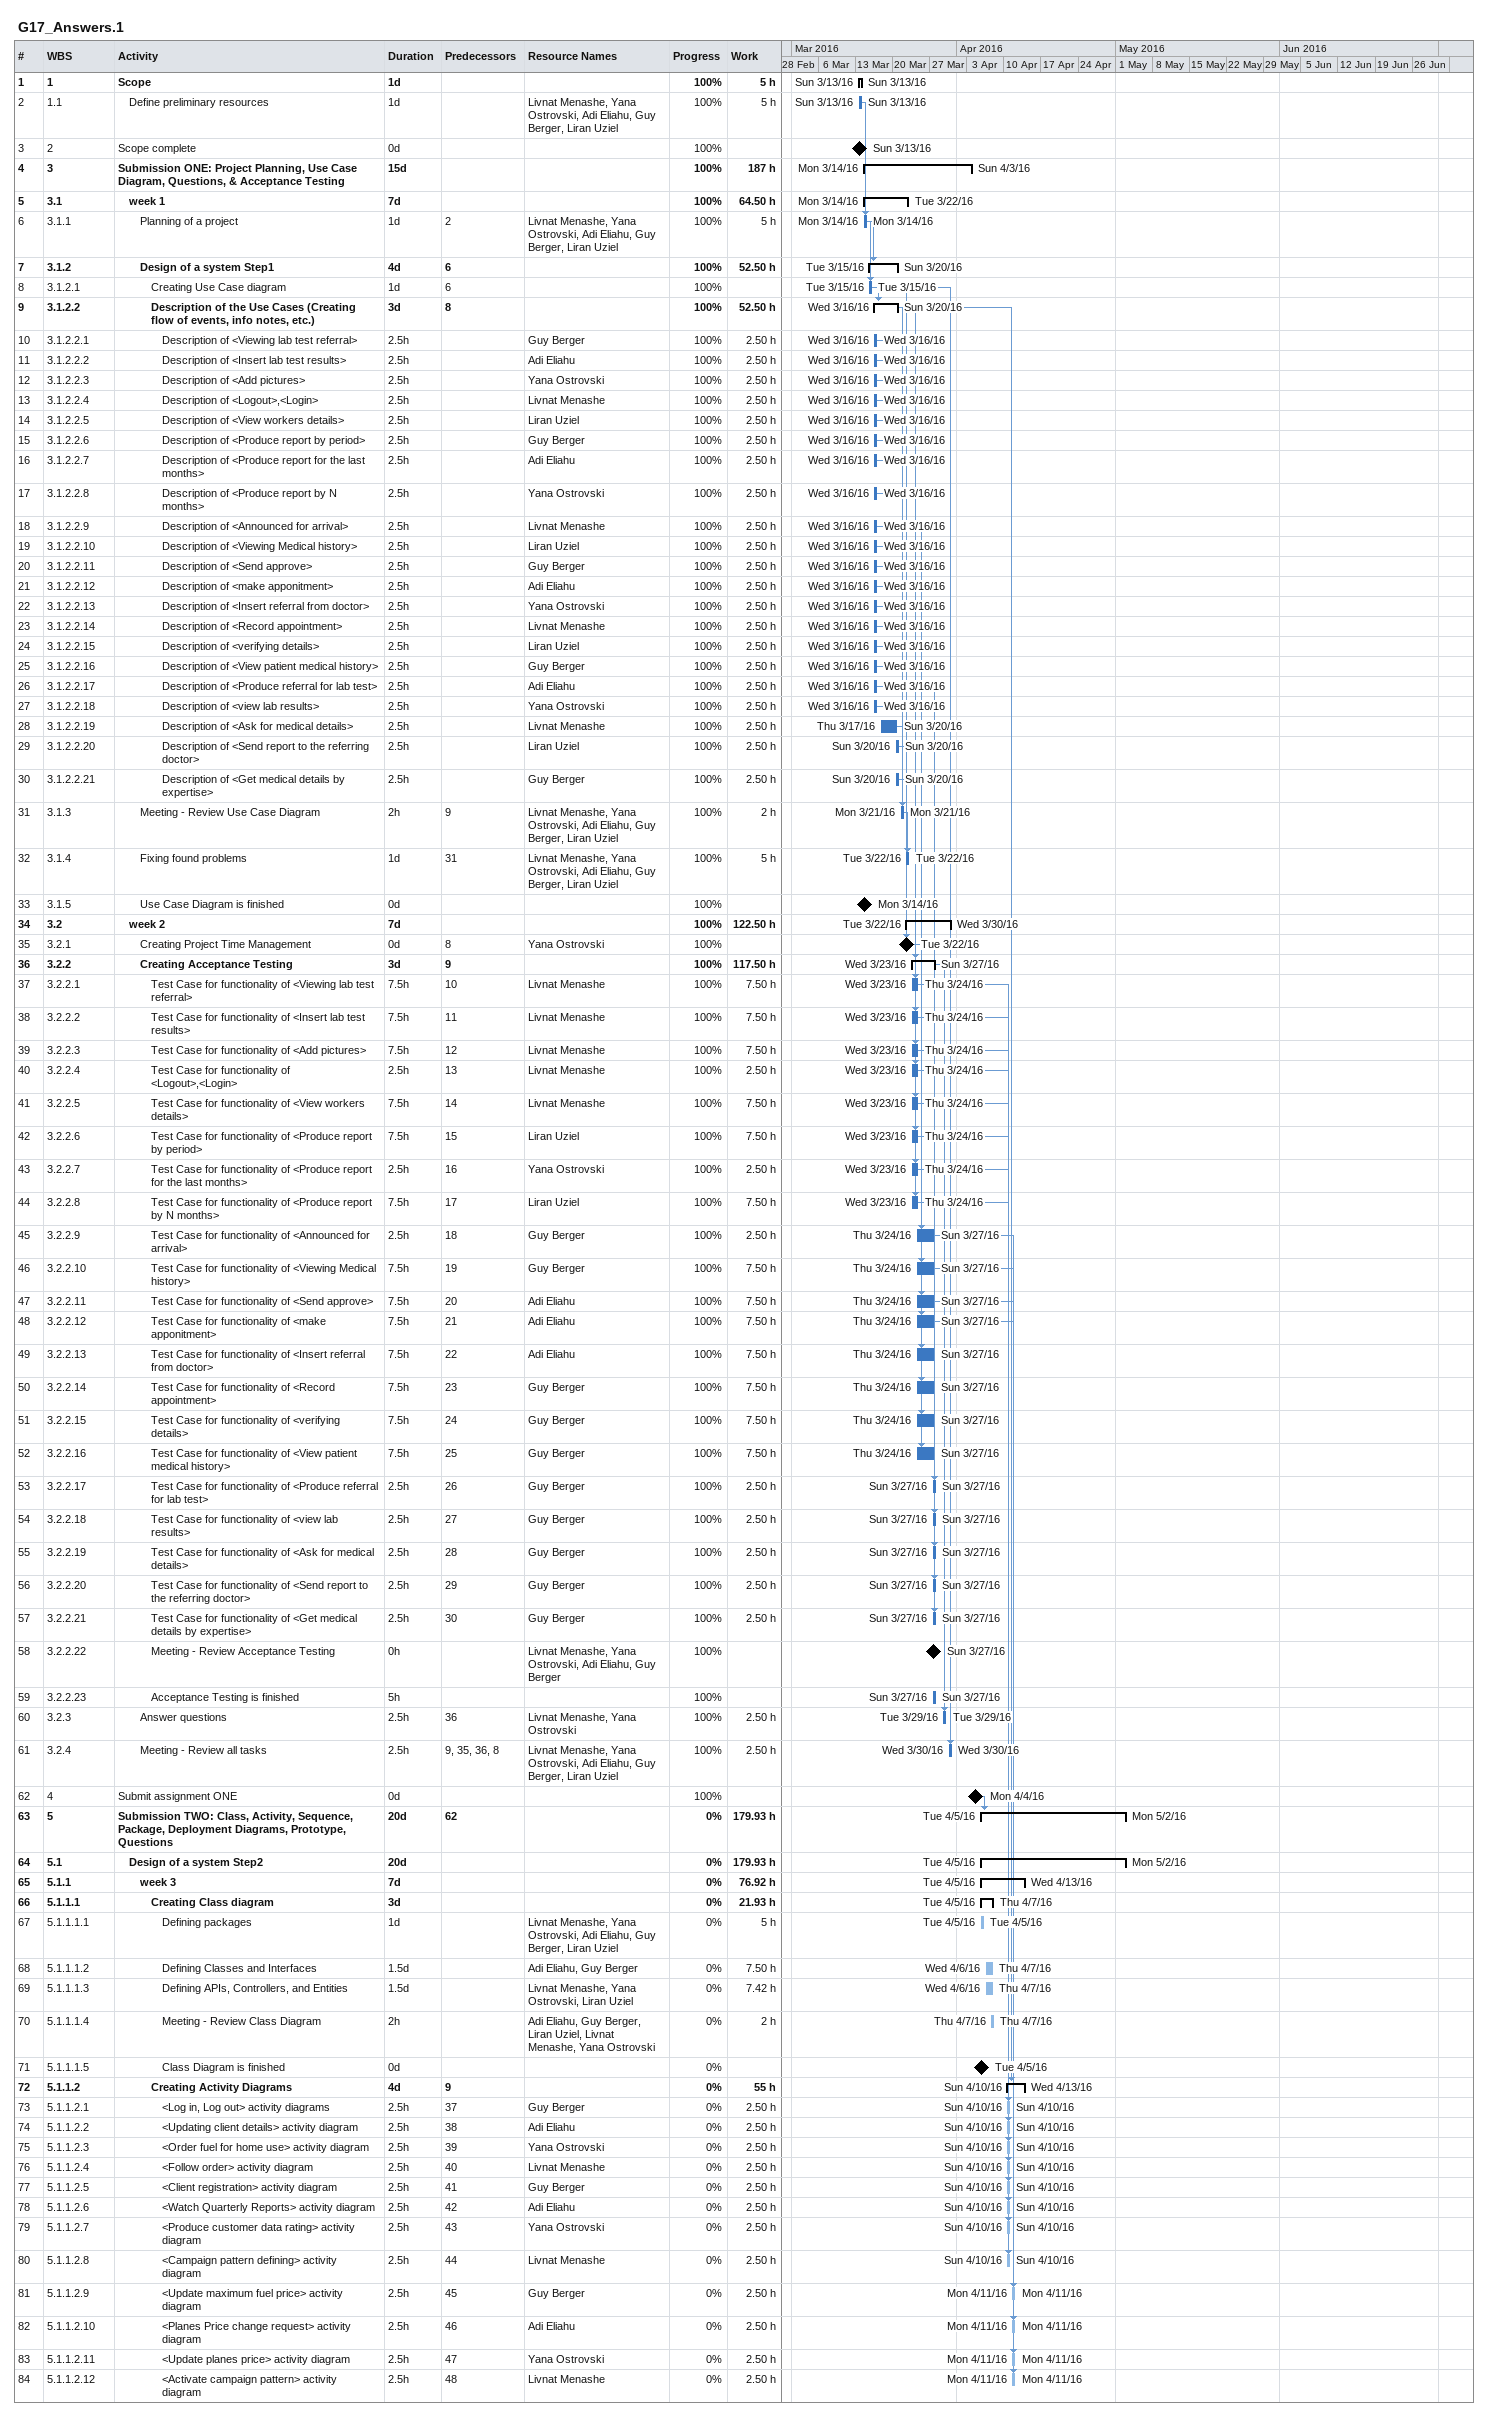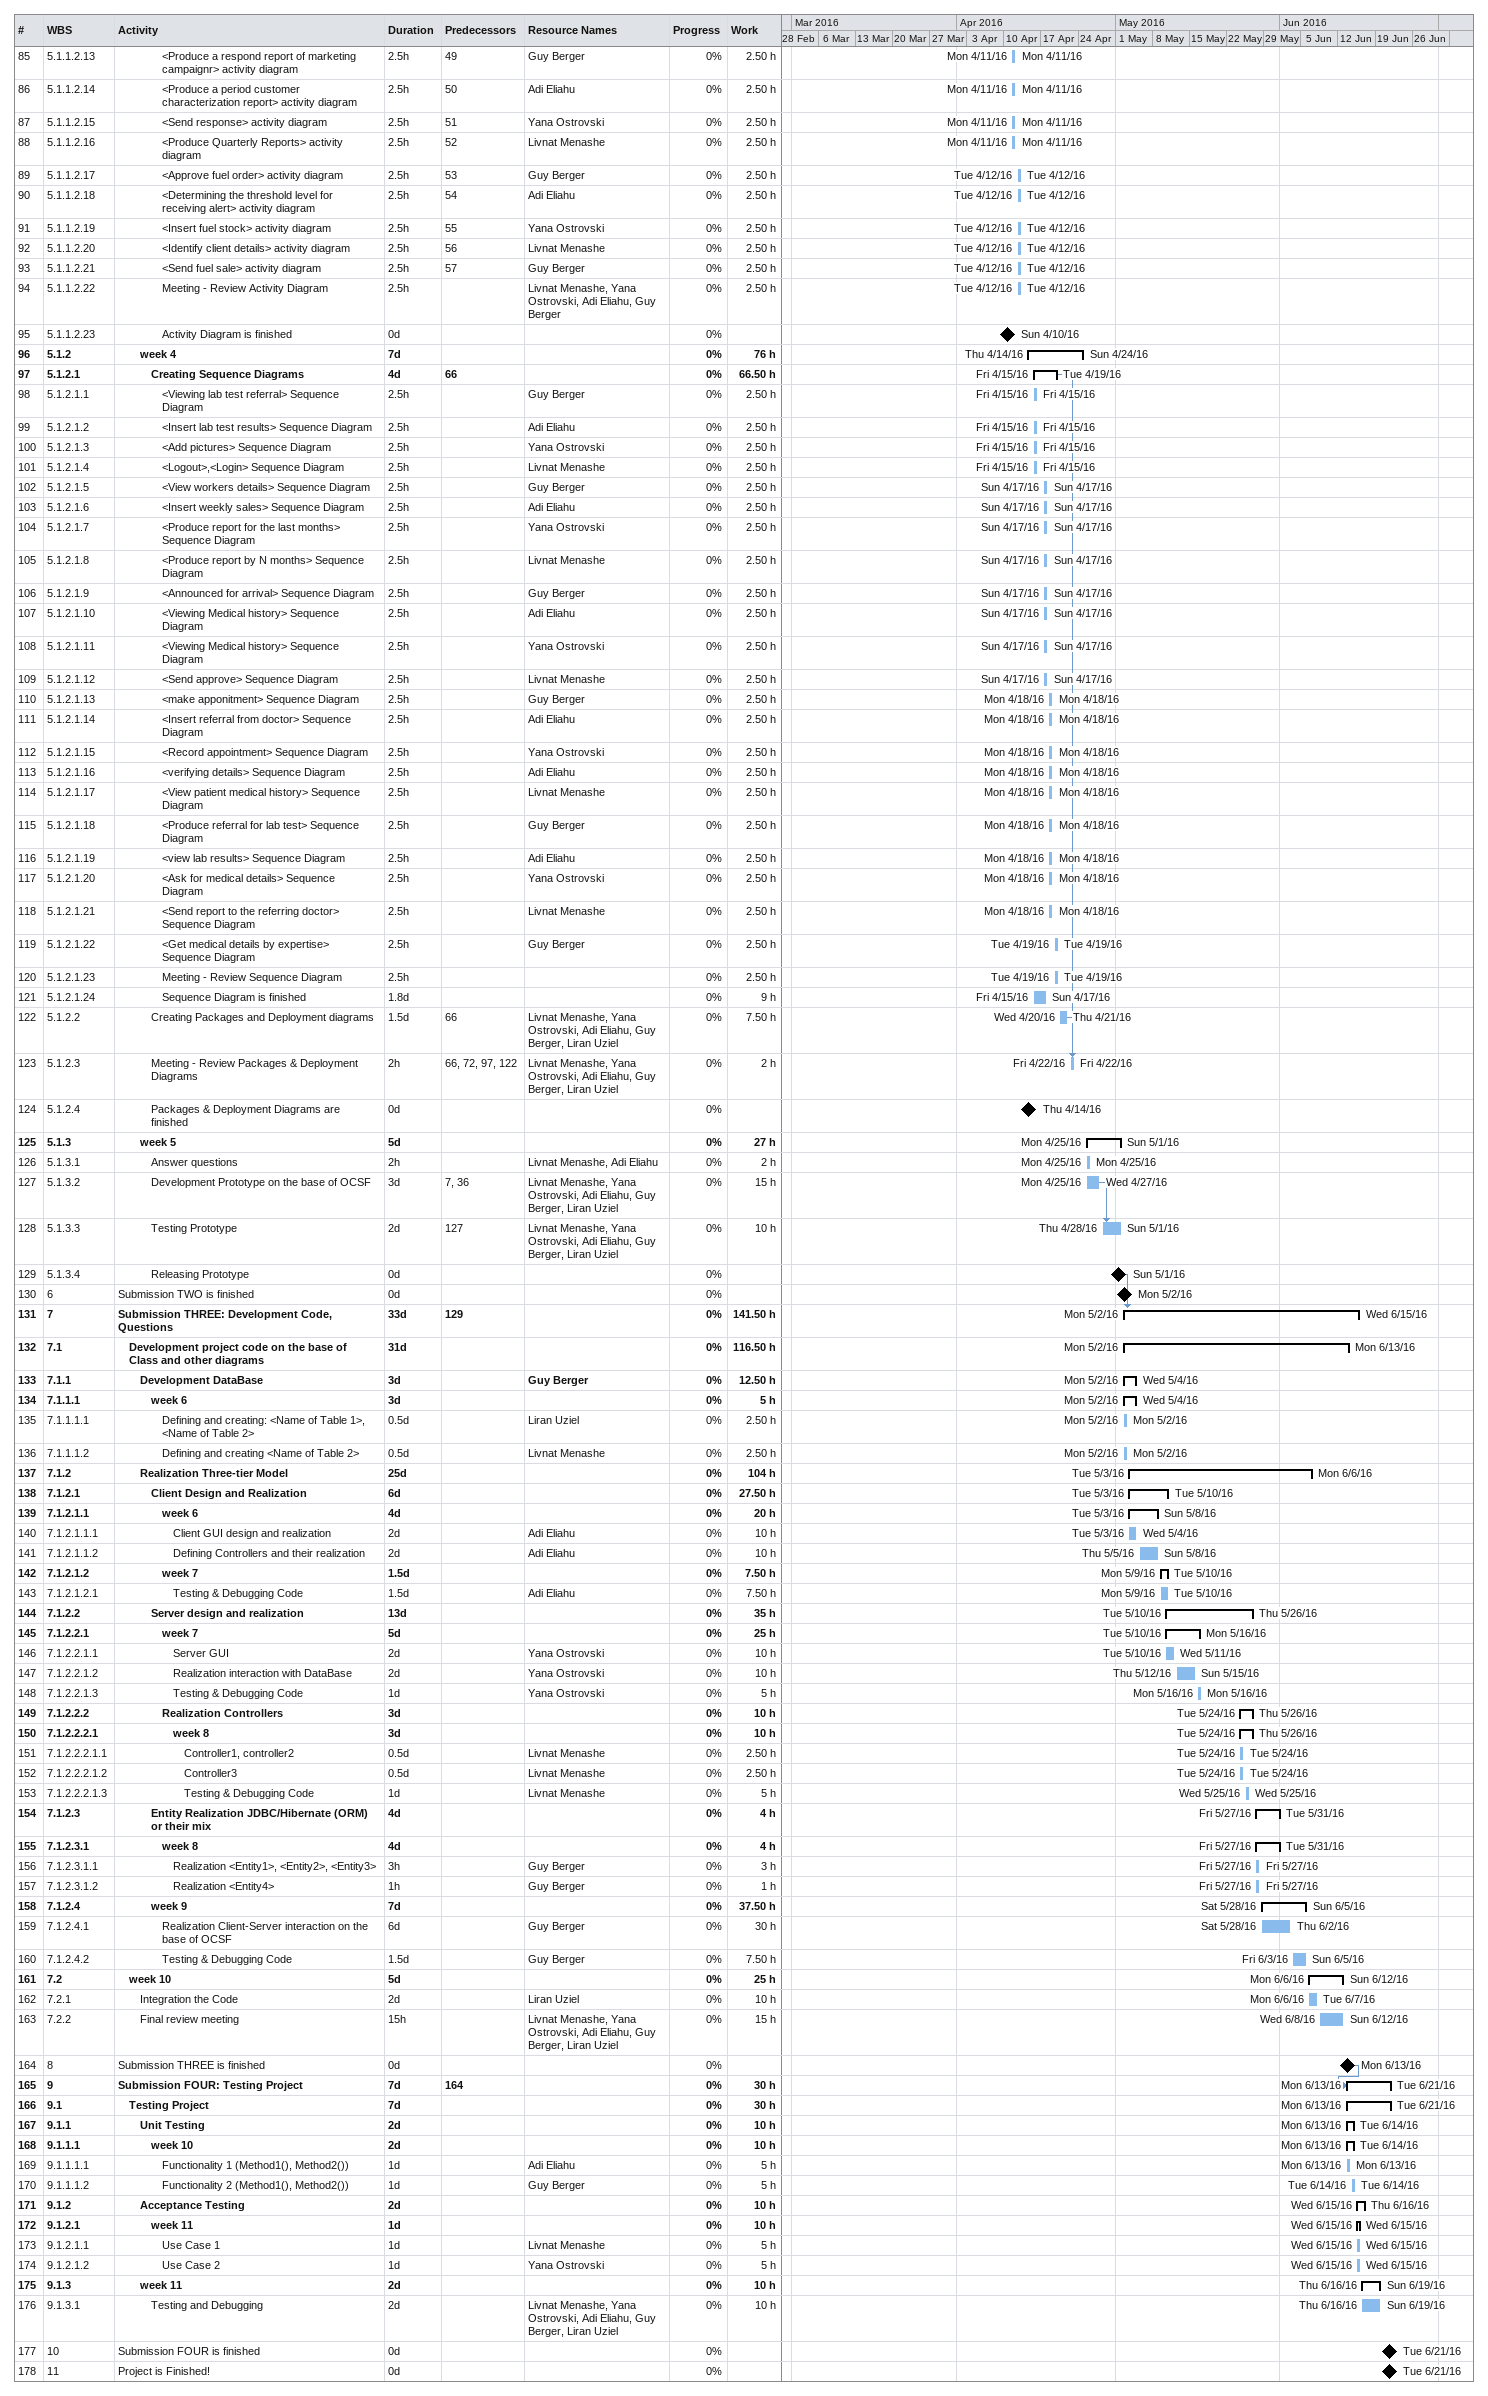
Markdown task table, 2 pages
G17_Answers.1

| ID | WBS | Task | Duration | Start | Finish | Predecessors | Resources | % complete | Work (h) |
|---|---|---|---|---|---|---|---|---|---|
| 1 | 1 | **Scope** | 1d | 2016-03-13 | 2016-03-13 |  |  | 100 | 5 |
| 2 | 1.1 | Define preliminary resources | 1d | 2016-03-13 | 2016-03-13 |  | Livnat Menashe, Yana Ostrovski, Adi Eliahu, Guy Berger, Liran Uziel | 100 | 5 |
| 3 | 2 | Scope complete | 0d | 2016-03-13 | 2016-03-13 |  |  | 100 |  |
| 4 | 3 | **Submission ONE: Project Planning, Use Case Diagram, Questions, & Acceptance Testing** | 15d | 2016-03-14 | 2016-04-03 |  |  | 100 | 187 |
| 5 | 3.1 | **week 1** | 7d | 2016-03-14 | 2016-03-22 |  |  | 100 | 64.50 |
| 6 | 3.1.1 | Planning of a project | 1d | 2016-03-14 | 2016-03-14 | 2 | Livnat Menashe, Yana Ostrovski, Adi Eliahu, Guy Berger, Liran Uziel | 100 | 5 |
| 7 | 3.1.2 | **Design of a system Step1** | 4d | 2016-03-15 | 2016-03-20 | 6 |  | 100 | 52.50 |
| 8 | 3.1.2.1 | Creating Use Case diagram | 1d | 2016-03-15 | 2016-03-15 | 6 |  | 100 |  |
| 9 | 3.1.2.2 | **Description of the Use Cases (Creating flow of events, info notes, etc.)** | 3d | 2016-03-16 | 2016-03-20 | 8 |  | 100 | 52.50 |
| 10 | 3.1.2.2.1 | Description of <Viewing lab test referral> | 2.5h | 2016-03-16 | 2016-03-16 |  | Guy Berger | 100 | 2.50 |
| 11 | 3.1.2.2.2 | Description of <Insert lab test results> | 2.5h | 2016-03-16 | 2016-03-16 |  | Adi Eliahu | 100 | 2.50 |
| 12 | 3.1.2.2.3 | Description of <Add pictures> | 2.5h | 2016-03-16 | 2016-03-16 |  | Yana Ostrovski | 100 | 2.50 |
| 13 | 3.1.2.2.4 | Description of <Logout>,<Login> | 2.5h | 2016-03-16 | 2016-03-16 |  | Livnat Menashe | 100 | 2.50 |
| 14 | 3.1.2.2.5 | Description of <View workers details> | 2.5h | 2016-03-16 | 2016-03-16 |  | Liran Uziel | 100 | 2.50 |
| 15 | 3.1.2.2.6 | Description of <Produce report by period> | 2.5h | 2016-03-16 | 2016-03-16 |  | Guy Berger | 100 | 2.50 |
| 16 | 3.1.2.2.7 | Description of <Produce report for the last months> | 2.5h | 2016-03-16 | 2016-03-16 |  | Adi Eliahu | 100 | 2.50 |
| 17 | 3.1.2.2.8 | Description of <Produce report by N months> | 2.5h | 2016-03-16 | 2016-03-16 |  | Yana Ostrovski | 100 | 2.50 |
| 18 | 3.1.2.2.9 | Description of <Announced for arrival> | 2.5h | 2016-03-16 | 2016-03-16 |  | Livnat Menashe | 100 | 2.50 |
| 19 | 3.1.2.2.10 | Description of <Viewing Medical history> | 2.5h | 2016-03-16 | 2016-03-16 |  | Liran Uziel | 100 | 2.50 |
| 20 | 3.1.2.2.11 | Description of <Send approve> | 2.5h | 2016-03-16 | 2016-03-16 |  | Guy Berger | 100 | 2.50 |
| 21 | 3.1.2.2.12 | Description of <make apponitment> | 2.5h | 2016-03-16 | 2016-03-16 |  | Adi Eliahu | 100 | 2.50 |
| 22 | 3.1.2.2.13 | Description of <Insert referral from doctor> | 2.5h | 2016-03-16 | 2016-03-16 |  | Yana Ostrovski | 100 | 2.50 |
| 23 | 3.1.2.2.14 | Description of <Record appointment> | 2.5h | 2016-03-16 | 2016-03-16 |  | Livnat Menashe | 100 | 2.50 |
| 24 | 3.1.2.2.15 | Description of <verifying details> | 2.5h | 2016-03-16 | 2016-03-16 |  | Liran Uziel | 100 | 2.50 |
| 25 | 3.1.2.2.16 | Description of <View patient medical history> | 2.5h | 2016-03-16 | 2016-03-16 |  | Guy Berger | 100 | 2.50 |
| 26 | 3.1.2.2.17 | Description of <Produce referral for lab test> | 2.5h | 2016-03-16 | 2016-03-16 |  | Adi Eliahu | 100 | 2.50 |
| 27 | 3.1.2.2.18 | Description of <view lab results> | 2.5h | 2016-03-16 | 2016-03-16 |  | Yana Ostrovski | 100 | 2.50 |
| 28 | 3.1.2.2.19 | Description of <Ask for medical details> | 2.5h | 2016-03-17 | 2016-03-20 |  | Livnat Menashe | 100 | 2.50 |
| 29 | 3.1.2.2.20 | Description of <Send report to the referring doctor> | 2.5h | 2016-03-20 | 2016-03-20 |  | Liran Uziel | 100 | 2.50 |
| 30 | 3.1.2.2.21 | Description of <Get medical details by expertise> | 2.5h | 2016-03-20 | 2016-03-20 |  | Guy Berger | 100 | 2.50 |
| 31 | 3.1.3 | Meeting - Review Use Case Diagram | 2h | 2016-03-21 | 2016-03-21 | 9 | Livnat Menashe, Yana Ostrovski, Adi Eliahu, Guy Berger, Liran Uziel | 100 | 2 |
| 32 | 3.1.4 | Fixing found problems | 1d | 2016-03-22 | 2016-03-22 | 31 | Livnat Menashe, Yana Ostrovski, Adi Eliahu, Guy Berger, Liran Uziel | 100 | 5 |
| 33 | 3.1.5 | Use Case Diagram is finished | 0d | 2016-03-14 | 2016-03-14 |  |  | 100 |  |
| 34 | 3.2 | **week 2** | 7d | 2016-03-22 | 2016-03-30 |  |  | 100 | 122.50 |
| 35 | 3.2.1 | Creating Project Time Management | 0d | 2016-03-22 | 2016-03-22 | 8 | Yana Ostrovski | 100 |  |
| 36 | 3.2.2 | **Creating Acceptance Testing** | 3d | 2016-03-23 | 2016-03-27 | 9 |  | 100 | 117.50 |
| 37 | 3.2.2.1 | Test Case for functionality of <Viewing lab test referral> | 7.5h | 2016-03-23 | 2016-03-24 | 10 | Livnat Menashe | 100 | 7.50 |
| 38 | 3.2.2.2 | Test Case for functionality of <Insert lab test results> | 7.5h | 2016-03-23 | 2016-03-24 | 11 | Livnat Menashe | 100 | 7.50 |
| 39 | 3.2.2.3 | Test Case for functionality of <Add pictures> | 7.5h | 2016-03-23 | 2016-03-24 | 12 | Livnat Menashe | 100 | 7.50 |
| 40 | 3.2.2.4 | Test Case for functionality of <Logout>,<Login> | 2.5h | 2016-03-23 | 2016-03-24 | 13 | Livnat Menashe | 100 | 2.50 |
| 41 | 3.2.2.5 | Test Case for functionality of <View workers details> | 7.5h | 2016-03-23 | 2016-03-24 | 14 | Livnat Menashe | 100 | 7.50 |
| 42 | 3.2.2.6 | Test Case for functionality of <Produce report by period> | 7.5h | 2016-03-23 | 2016-03-24 | 15 | Liran Uziel | 100 | 7.50 |
| 43 | 3.2.2.7 | Test Case for functionality of <Produce report for the last months> | 2.5h | 2016-03-23 | 2016-03-24 | 16 | Yana Ostrovski | 100 | 2.50 |
| 44 | 3.2.2.8 | Test Case for functionality of <Produce report by N months> | 7.5h | 2016-03-23 | 2016-03-24 | 17 | Liran Uziel | 100 | 7.50 |
| 45 | 3.2.2.9 | Test Case for functionality of <Announced for arrival> | 2.5h | 2016-03-24 | 2016-03-27 | 18 | Guy Berger | 100 | 2.50 |
| 46 | 3.2.2.10 | Test Case for functionality of <Viewing Medical history> | 7.5h | 2016-03-24 | 2016-03-27 | 19 | Guy Berger | 100 | 7.50 |
| 47 | 3.2.2.11 | Test Case for functionality of <Send approve> | 7.5h | 2016-03-24 | 2016-03-27 | 20 | Adi Eliahu | 100 | 7.50 |
| 48 | 3.2.2.12 | Test Case for functionality of <make apponitment> | 7.5h | 2016-03-24 | 2016-03-27 | 21 | Adi Eliahu | 100 | 7.50 |
| 49 | 3.2.2.13 | Test Case for functionality of <Insert referral from doctor> | 7.5h | 2016-03-24 | 2016-03-27 | 22 | Adi Eliahu | 100 | 7.50 |
| 50 | 3.2.2.14 | Test Case for functionality of <Record appointment> | 7.5h | 2016-03-24 | 2016-03-27 | 23 | Guy Berger | 100 | 7.50 |
| 51 | 3.2.2.15 | Test Case for functionality of <verifying details> | 7.5h | 2016-03-24 | 2016-03-27 | 24 | Guy Berger | 100 | 7.50 |
| 52 | 3.2.2.16 | Test Case for functionality of <View patient medical history> | 7.5h | 2016-03-24 | 2016-03-27 | 25 | Guy Berger | 100 | 7.50 |
| 53 | 3.2.2.17 | Test Case for functionality of <Produce referral for lab test> | 2.5h | 2016-03-27 | 2016-03-27 | 26 | Guy Berger | 100 | 2.50 |
| 54 | 3.2.2.18 | Test Case for functionality of <view lab results> | 2.5h | 2016-03-27 | 2016-03-27 | 27 | Guy Berger | 100 | 2.50 |
| 55 | 3.2.2.19 | Test Case for functionality of <Ask for medical details> | 2.5h | 2016-03-27 | 2016-03-27 | 28 | Guy Berger | 100 | 2.50 |
| 56 | 3.2.2.20 | Test Case for functionality of <Send report to the referring doctor> | 2.5h | 2016-03-27 | 2016-03-27 | 29 | Guy Berger | 100 | 2.50 |
| 57 | 3.2.2.21 | Test Case for functionality of <Get medical details by expertise> | 2.5h | 2016-03-27 | 2016-03-27 | 30 | Guy Berger | 100 | 2.50 |
| 58 | 3.2.2.22 | Meeting - Review Acceptance Testing | 0h | 2016-03-27 | 2016-03-27 |  | Livnat Menashe, Yana Ostrovski, Adi Eliahu, Guy Berger | 100 |  |
| 59 | 3.2.2.23 | Acceptance Testing is finished | 5h | 2016-03-27 | 2016-03-27 |  |  | 100 |  |
| 60 | 3.2.3 | Answer questions | 2.5h | 2016-03-29 | 2016-03-29 | 36 | Livnat Menashe, Yana Ostrovski | 100 | 2.50 |
| 61 | 3.2.4 | Meeting - Review all tasks | 2.5h | 2016-03-30 | 2016-03-30 | 9, 35, 36, 8 | Livnat Menashe, Yana Ostrovski, Adi Eliahu, Guy Berger, Liran Uziel | 100 | 2.50 |
| 62 | 4 | Submit assignment ONE | 0d | 2016-04-04 | 2016-04-04 |  |  | 100 |  |
| 63 | 5 | **Submission TWO: Class, Activity, Sequence, Package, Deployment Diagrams, Prototype, Questions** | 20d | 2016-04-05 | 2016-05-02 | 62 |  | 0 | 179.93 |
| 64 | 5.1 | **Design of a system Step2** | 20d | 2016-04-05 | 2016-05-02 |  |  | 0 | 179.93 |
| 65 | 5.1.1 | **week 3** | 7d | 2016-04-05 | 2016-04-13 |  |  | 0 | 76.92 |
| 66 | 5.1.1.1 | **Creating Class diagram** | 3d | 2016-04-05 | 2016-04-07 |  |  | 0 | 21.93 |
| 67 | 5.1.1.1.1 | Defining packages | 1d | 2016-04-05 | 2016-04-05 |  | Livnat Menashe, Yana Ostrovski, Adi Eliahu, Guy Berger, Liran Uziel | 0 | 5 |
| 68 | 5.1.1.1.2 | Defining Classes and Interfaces | 1.5d | 2016-04-06 | 2016-04-07 |  | Adi Eliahu, Guy Berger | 0 | 7.50 |
| 69 | 5.1.1.1.3 | Defining APIs, Controllers, and Entities | 1.5d | 2016-04-06 | 2016-04-07 |  | Livnat Menashe, Yana Ostrovski, Liran Uziel | 0 | 7.42 |
| 70 | 5.1.1.1.4 | Meeting - Review Class Diagram | 2h | 2016-04-07 | 2016-04-07 |  | Adi Eliahu, Guy Berger, Liran Uziel, Livnat Menashe, Yana Ostrovski | 0 | 2 |
| 71 | 5.1.1.1.5 | Class Diagram is finished | 0d | 2016-04-05 | 2016-04-05 |  |  | 0 |  |
| 72 | 5.1.1.2 | **Creating Activity Diagrams** | 4d | 2016-04-10 | 2016-04-13 | 9 |  | 0 | 55 |
| 73 | 5.1.1.2.1 | <Log in, Log out> activity diagrams | 2.5h | 2016-04-10 | 2016-04-10 | 37 | Guy Berger | 0 | 2.50 |
| 74 | 5.1.1.2.2 | <Updating client details> activity diagram | 2.5h | 2016-04-10 | 2016-04-10 | 38 | Adi Eliahu | 0 | 2.50 |
| 75 | 5.1.1.2.3 | <Order fuel for home use> activity diagram | 2.5h | 2016-04-10 | 2016-04-10 | 39 | Yana Ostrovski | 0 | 2.50 |
| 76 | 5.1.1.2.4 | <Follow order> activity diagram | 2.5h | 2016-04-10 | 2016-04-10 | 40 | Livnat Menashe | 0 | 2.50 |
| 77 | 5.1.1.2.5 | <Client registration> activity diagram | 2.5h | 2016-04-10 | 2016-04-10 | 41 | Guy Berger | 0 | 2.50 |
| 78 | 5.1.1.2.6 | <Watch Quarterly Reports> activity diagram | 2.5h | 2016-04-10 | 2016-04-10 | 42 | Adi Eliahu | 0 | 2.50 |
| 79 | 5.1.1.2.7 | <Produce customer data rating> activity diagram | 2.5h | 2016-04-10 | 2016-04-10 | 43 | Yana Ostrovski | 0 | 2.50 |
| 80 | 5.1.1.2.8 | <Campaign pattern defining> activity diagram | 2.5h | 2016-04-10 | 2016-04-10 | 44 | Livnat Menashe | 0 | 2.50 |
| 81 | 5.1.1.2.9 | <Update maximum fuel price> activity diagram | 2.5h | 2016-04-11 | 2016-04-11 | 45 | Guy Berger | 0 | 2.50 |
| 82 | 5.1.1.2.10 | <Planes Price change request> activity diagram | 2.5h | 2016-04-11 | 2016-04-11 | 46 | Adi Eliahu | 0 | 2.50 |
| 83 | 5.1.1.2.11 | <Update planes price> activity diagram | 2.5h | 2016-04-11 | 2016-04-11 | 47 | Yana Ostrovski | 0 | 2.50 |
| 84 | 5.1.1.2.12 | <Activate campaign pattern> activity diagram | 2.5h | 2016-04-11 | 2016-04-11 | 48 | Livnat Menashe | 0 | 2.50 |
| 85 | 5.1.1.2.13 | <Produce a respond report of marketing campaignr> activity diagram | 2.5h | 2016-04-11 | 2016-04-11 | 49 | Guy Berger | 0 | 2.50 |
| 86 | 5.1.1.2.14 | <Produce a period customer characterization report> activity diagram | 2.5h | 2016-04-11 | 2016-04-11 | 50 | Adi Eliahu | 0 | 2.50 |
| 87 | 5.1.1.2.15 | <Send response> activity diagram | 2.5h | 2016-04-11 | 2016-04-11 | 51 | Yana Ostrovski | 0 | 2.50 |
| 88 | 5.1.1.2.16 | <Produce Quarterly Reports> activity diagram | 2.5h | 2016-04-11 | 2016-04-11 | 52 | Livnat Menashe | 0 | 2.50 |
| 89 | 5.1.1.2.17 | <Approve fuel order> activity diagram | 2.5h | 2016-04-12 | 2016-04-12 | 53 | Guy Berger | 0 | 2.50 |
| 90 | 5.1.1.2.18 | <Determining the threshold level for receiving alert> activity diagram | 2.5h | 2016-04-12 | 2016-04-12 | 54 | Adi Eliahu | 0 | 2.50 |
| 91 | 5.1.1.2.19 | <Insert fuel stock> activity diagram | 2.5h | 2016-04-12 | 2016-04-12 | 55 | Yana Ostrovski | 0 | 2.50 |
| 92 | 5.1.1.2.20 | <Identify client details> activity diagram | 2.5h | 2016-04-12 | 2016-04-12 | 56 | Livnat Menashe | 0 | 2.50 |
| 93 | 5.1.1.2.21 | <Send fuel sale> activity diagram | 2.5h | 2016-04-12 | 2016-04-12 | 57 | Guy Berger | 0 | 2.50 |
| 94 | 5.1.1.2.22 | Meeting - Review Activity Diagram | 2.5h | 2016-04-12 | 2016-04-12 |  | Livnat Menashe, Yana Ostrovski, Adi Eliahu, Guy Berger | 0 | 2.50 |
| 95 | 5.1.1.2.23 | Activity Diagram is finished | 0d | 2016-04-10 | 2016-04-10 |  |  | 0 |  |
| 96 | 5.1.2 | **week 4** | 7d | 2016-04-14 | 2016-04-24 |  |  | 0 | 76 |
| 97 | 5.1.2.1 | **Creating Sequence Diagrams** | 4d | 2016-04-15 | 2016-04-19 | 66 |  | 0 | 66.50 |
| 98 | 5.1.2.1.1 | <Viewing lab test referral> Sequence Diagram | 2.5h | 2016-04-15 | 2016-04-15 |  | Guy Berger | 0 | 2.50 |
| 99 | 5.1.2.1.2 | <Insert lab test results> Sequence Diagram | 2.5h | 2016-04-15 | 2016-04-15 |  | Adi Eliahu | 0 | 2.50 |
| 100 | 5.1.2.1.3 | <Add pictures> Sequence Diagram | 2.5h | 2016-04-15 | 2016-04-15 |  | Yana Ostrovski | 0 | 2.50 |
| 101 | 5.1.2.1.4 | <Logout>,<Login> Sequence Diagram | 2.5h | 2016-04-15 | 2016-04-15 |  | Livnat Menashe | 0 | 2.50 |
| 102 | 5.1.2.1.5 | <View workers details> Sequence Diagram | 2.5h | 2016-04-17 | 2016-04-17 |  | Guy Berger | 0 | 2.50 |
| 103 | 5.1.2.1.6 | <Insert weekly sales> Sequence Diagram | 2.5h | 2016-04-17 | 2016-04-17 |  | Adi Eliahu | 0 | 2.50 |
| 104 | 5.1.2.1.7 | <Produce report for the last months> Sequence Diagram | 2.5h | 2016-04-17 | 2016-04-17 |  | Yana Ostrovski | 0 | 2.50 |
| 105 | 5.1.2.1.8 | <Produce report by N months> Sequence Diagram | 2.5h | 2016-04-17 | 2016-04-17 |  | Livnat Menashe | 0 | 2.50 |
| 106 | 5.1.2.1.9 | <Announced for arrival> Sequence Diagram | 2.5h | 2016-04-17 | 2016-04-17 |  | Guy Berger | 0 | 2.50 |
| 107 | 5.1.2.1.10 | <Viewing Medical history> Sequence Diagram | 2.5h | 2016-04-17 | 2016-04-17 |  | Adi Eliahu | 0 | 2.50 |
| 108 | 5.1.2.1.11 | <Viewing Medical history> Sequence Diagram | 2.5h | 2016-04-17 | 2016-04-17 |  | Yana Ostrovski | 0 | 2.50 |
| 109 | 5.1.2.1.12 | <Send approve> Sequence Diagram | 2.5h | 2016-04-17 | 2016-04-17 |  | Livnat Menashe | 0 | 2.50 |
| 110 | 5.1.2.1.13 | <make apponitment> Sequence Diagram | 2.5h | 2016-04-18 | 2016-04-18 |  | Guy Berger | 0 | 2.50 |
| 111 | 5.1.2.1.14 | <Insert referral from doctor> Sequence Diagram | 2.5h | 2016-04-18 | 2016-04-18 |  | Adi Eliahu | 0 | 2.50 |
| 112 | 5.1.2.1.15 | <Record appointment> Sequence Diagram | 2.5h | 2016-04-18 | 2016-04-18 |  | Yana Ostrovski | 0 | 2.50 |
| 113 | 5.1.2.1.16 | <verifying details> Sequence Diagram | 2.5h | 2016-04-18 | 2016-04-18 |  | Adi Eliahu | 0 | 2.50 |
| 114 | 5.1.2.1.17 | <View patient medical history> Sequence Diagram | 2.5h | 2016-04-18 | 2016-04-18 |  | Livnat Menashe | 0 | 2.50 |
| 115 | 5.1.2.1.18 | <Produce referral for lab test> Sequence Diagram | 2.5h | 2016-04-18 | 2016-04-18 |  | Guy Berger | 0 | 2.50 |
| 116 | 5.1.2.1.19 | <view lab results> Sequence Diagram | 2.5h | 2016-04-18 | 2016-04-18 |  | Adi Eliahu | 0 | 2.50 |
| 117 | 5.1.2.1.20 | <Ask for medical details> Sequence Diagram | 2.5h | 2016-04-18 | 2016-04-18 |  | Yana Ostrovski | 0 | 2.50 |
| 118 | 5.1.2.1.21 | <Send report to the referring doctor> Sequence Diagram | 2.5h | 2016-04-18 | 2016-04-18 |  | Livnat Menashe | 0 | 2.50 |
| 119 | 5.1.2.1.22 | <Get medical details by expertise> Sequence Diagram | 2.5h | 2016-04-19 | 2016-04-19 |  | Guy Berger | 0 | 2.50 |
| 120 | 5.1.2.1.23 | Meeting - Review Sequence Diagram | 2.5h | 2016-04-19 | 2016-04-19 |  |  | 0 | 2.50 |
| 121 | 5.1.2.1.24 | Sequence Diagram is finished | 1.8d | 2016-04-15 | 2016-04-17 |  |  | 0 | 9 |
| 122 | 5.1.2.2 | Creating Packages and Deployment diagrams | 1.5d | 2016-04-20 | 2016-04-21 | 66 | Livnat Menashe, Yana Ostrovski, Adi Eliahu, Guy Berger, Liran Uziel | 0 | 7.50 |
| 123 | 5.1.2.3 | Meeting - Review Packages & Deployment Diagrams | 2h | 2016-04-22 | 2016-04-22 | 66, 72, 97, 122 | Livnat Menashe, Yana Ostrovski, Adi Eliahu, Guy Berger, Liran Uziel | 0 | 2 |
| 124 | 5.1.2.4 | Packages & Deployment Diagrams are finished | 0d | 2016-04-14 | 2016-04-14 |  |  | 0 |  |
| 125 | 5.1.3 | **week 5** | 5d | 2016-04-25 | 2016-05-01 |  |  | 0 | 27 |
| 126 | 5.1.3.1 | Answer questions | 2h | 2016-04-25 | 2016-04-25 |  | Livnat Menashe, Adi Eliahu | 0 | 2 |
| 127 | 5.1.3.2 | Development Prototype on the base of OCSF | 3d | 2016-04-25 | 2016-04-27 | 7, 36 | Livnat Menashe, Yana Ostrovski, Adi Eliahu, Guy Berger, Liran Uziel | 0 | 15 |
| 128 | 5.1.3.3 | Testing Prototype | 2d | 2016-04-28 | 2016-05-01 | 127 | Livnat Menashe, Yana Ostrovski, Adi Eliahu, Guy Berger, Liran Uziel | 0 | 10 |
| 129 | 5.1.3.4 | Releasing Prototype | 0d | 2016-05-01 | 2016-05-01 |  |  | 0 |  |
| 130 | 6 | Submission TWO is finished | 0d | 2016-05-02 | 2016-05-02 |  |  | 0 |  |
| 131 | 7 | **Submission THREE: Development Code, Questions** | 33d | 2016-05-02 | 2016-06-15 | 129 |  | 0 | 141.50 |
| 132 | 7.1 | **Development project code on the base of Class and other diagrams** | 31d | 2016-05-02 | 2016-06-13 |  |  | 0 | 116.50 |
| 133 | 7.1.1 | **Development DataBase** | 3d | 2016-05-02 | 2016-05-04 |  | Guy Berger | 0 | 12.50 |
| 134 | 7.1.1.1 | **week 6** | 3d | 2016-05-02 | 2016-05-04 |  |  | 0 | 5 |
| 135 | 7.1.1.1.1 | Defining and creating: <Name of Table 1>, <Name of Table 2> | 0.5d | 2016-05-02 | 2016-05-02 |  | Liran Uziel | 0 | 2.50 |
| 136 | 7.1.1.1.2 | Defining and creating <Name of Table 2> | 0.5d | 2016-05-02 | 2016-05-02 |  | Livnat Menashe | 0 | 2.50 |
| 137 | 7.1.2 | **Realization Three-tier Model** | 25d | 2016-05-03 | 2016-06-06 |  |  | 0 | 104 |
| 138 | 7.1.2.1 | **Client Design and Realization** | 6d | 2016-05-03 | 2016-05-10 |  |  | 0 | 27.50 |
| 139 | 7.1.2.1.1 | **week 6** | 4d | 2016-05-03 | 2016-05-08 |  |  | 0 | 20 |
| 140 | 7.1.2.1.1.1 | Client GUI design and realization | 2d | 2016-05-03 | 2016-05-04 |  | Adi Eliahu | 0 | 10 |
| 141 | 7.1.2.1.1.2 | Defining Controllers and their realization | 2d | 2016-05-05 | 2016-05-08 |  | Adi Eliahu | 0 | 10 |
| 142 | 7.1.2.1.2 | **week 7** | 1.5d | 2016-05-09 | 2016-05-10 |  |  | 0 | 7.50 |
| 143 | 7.1.2.1.2.1 | Testing & Debugging Code | 1.5d | 2016-05-09 | 2016-05-10 |  | Adi Eliahu | 0 | 7.50 |
| 144 | 7.1.2.2 | **Server design and realization** | 13d | 2016-05-10 | 2016-05-26 |  |  | 0 | 35 |
| 145 | 7.1.2.2.1 | **week 7** | 5d | 2016-05-10 | 2016-05-16 |  |  | 0 | 25 |
| 146 | 7.1.2.2.1.1 | Server GUI | 2d | 2016-05-10 | 2016-05-11 |  | Yana Ostrovski | 0 | 10 |
| 147 | 7.1.2.2.1.2 | Realization interaction with DataBase | 2d | 2016-05-12 | 2016-05-15 |  | Yana Ostrovski | 0 | 10 |
| 148 | 7.1.2.2.1.3 | Testing & Debugging Code | 1d | 2016-05-16 | 2016-05-16 |  | Yana Ostrovski | 0 | 5 |
| 149 | 7.1.2.2.2 | **Realization Controllers** | 3d | 2016-05-24 | 2016-05-26 |  |  | 0 | 10 |
| 150 | 7.1.2.2.2.1 | **week 8** | 3d | 2016-05-24 | 2016-05-26 |  |  | 0 | 10 |
| 151 | 7.1.2.2.2.1.1 | Controller1, controller2 | 0.5d | 2016-05-24 | 2016-05-24 |  | Livnat Menashe | 0 | 2.50 |
| 152 | 7.1.2.2.2.1.2 | Controller3 | 0.5d | 2016-05-24 | 2016-05-24 |  | Livnat Menashe | 0 | 2.50 |
| 153 | 7.1.2.2.2.1.3 | Testing & Debugging Code | 1d | 2016-05-25 | 2016-05-25 |  | Livnat Menashe | 0 | 5 |
| 154 | 7.1.2.3 | **Entity Realization JDBC/Hibernate (ORM) or their mix** | 4d | 2016-05-27 | 2016-05-31 |  |  | 0 | 4 |
| 155 | 7.1.2.3.1 | **week 8** | 4d | 2016-05-27 | 2016-05-31 |  |  | 0 | 4 |
| 156 | 7.1.2.3.1.1 | Realization <Entity1>, <Entity2>, <Entity3> | 3h | 2016-05-27 | 2016-05-27 |  | Guy Berger | 0 | 3 |
| 157 | 7.1.2.3.1.2 | Realization <Entity4> | 1h | 2016-05-27 | 2016-05-27 |  | Guy Berger | 0 | 1 |
| 158 | 7.1.2.4 | **week 9** | 7d | 2016-05-28 | 2016-06-05 |  |  | 0 | 37.50 |
| 159 | 7.1.2.4.1 | Realization Client-Server interaction on the base of OCSF | 6d | 2016-05-28 | 2016-06-02 |  | Guy Berger | 0 | 30 |
| 160 | 7.1.2.4.2 | Testing & Debugging Code | 1.5d | 2016-06-03 | 2016-06-05 |  | Guy Berger | 0 | 7.50 |
| 161 | 7.2 | **week 10** | 5d | 2016-06-06 | 2016-06-12 |  |  | 0 | 25 |
| 162 | 7.2.1 | Integration the Code | 2d | 2016-06-06 | 2016-06-07 |  | Liran Uziel | 0 | 10 |
| 163 | 7.2.2 | Final review meeting | 15h | 2016-06-08 | 2016-06-12 |  | Livnat Menashe, Yana Ostrovski, Adi Eliahu, Guy Berger, Liran Uziel | 0 | 15 |
| 164 | 8 | Submission THREE is finished | 0d | 2016-06-13 | 2016-06-13 |  |  | 0 |  |
| 165 | 9 | **Submission FOUR: Testing Project** | 7d | 2016-06-13 | 2016-06-21 | 164 |  | 0 | 30 |
| 166 | 9.1 | **Testing Project** | 7d | 2016-06-13 | 2016-06-21 |  |  | 0 | 30 |
| 167 | 9.1.1 | **Unit Testing** | 2d | 2016-06-13 | 2016-06-14 |  |  | 0 | 10 |
| 168 | 9.1.1.1 | **week 10** | 2d | 2016-06-13 | 2016-06-14 |  |  | 0 | 10 |
| 169 | 9.1.1.1.1 | Functionality 1 (Method1(), Method2()) | 1d | 2016-06-13 | 2016-06-13 |  | Adi Eliahu | 0 | 5 |
| 170 | 9.1.1.1.2 | Functionality 2 (Method1(), Method2()) | 1d | 2016-06-14 | 2016-06-14 |  | Guy Berger | 0 | 5 |
| 171 | 9.1.2 | **Acceptance Testing** | 2d | 2016-06-15 | 2016-06-16 |  |  | 0 | 10 |
| 172 | 9.1.2.1 | **week 11** | 1d | 2016-06-15 | 2016-06-15 |  |  | 0 | 10 |
| 173 | 9.1.2.1.1 | Use Case 1 | 1d | 2016-06-15 | 2016-06-15 |  | Livnat Menashe | 0 | 5 |
| 174 | 9.1.2.1.2 | Use Case 2 | 1d | 2016-06-15 | 2016-06-15 |  | Yana Ostrovski | 0 | 5 |
| 175 | 9.1.3 | **week 11** | 2d | 2016-06-16 | 2016-06-19 |  |  | 0 | 10 |
| 176 | 9.1.3.1 | Testing and Debugging | 2d | 2016-06-16 | 2016-06-19 |  | Livnat Menashe, Yana Ostrovski, Adi Eliahu, Guy Berger, Liran Uziel | 0 | 10 |
| 177 | 10 | Submission FOUR is finished | 0d | 2016-06-21 | 2016-06-21 |  |  | 0 |  |
| 178 | 11 | Project is Finished! | 0d | 2016-06-21 | 2016-06-21 |  |  | 0 |  |
